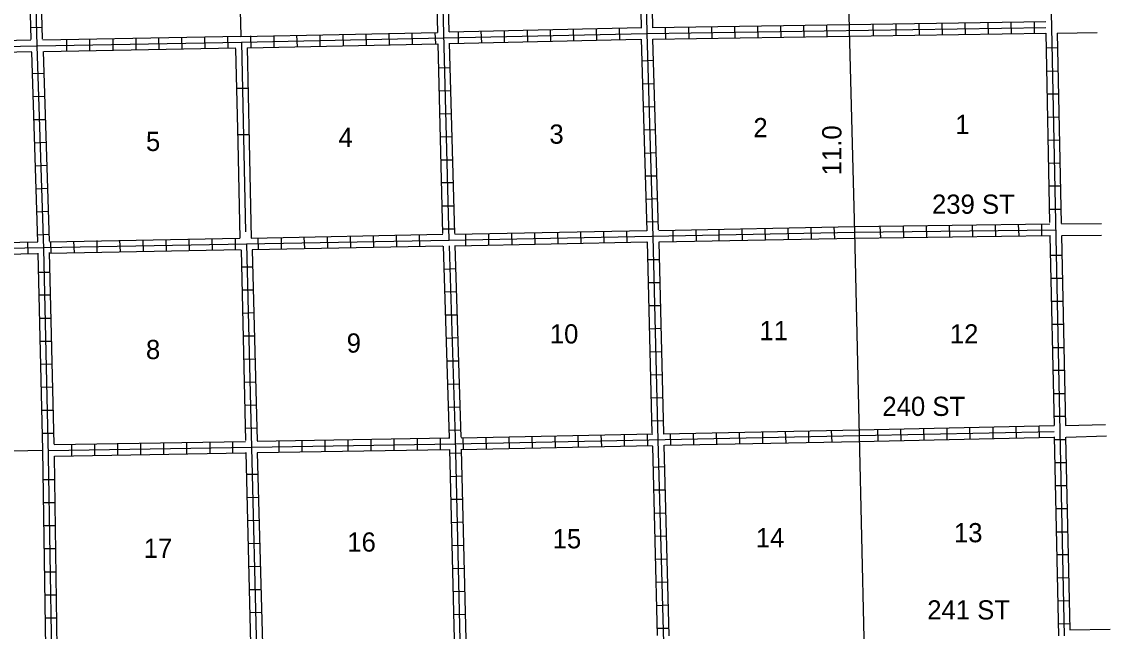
# Model space of a CAD drawing. Extents: x 1826985 to 2172499, y 15894647 to 16271025.
# Drawn here: x 2042987 to 2071332, y 15948809 to 15964673 of the extents above; entities that cross this region are included whole.
import ezdxf

# ---------------------------------------------------------------- set-up
doc = ezdxf.new("R2010")
doc.units = 0
for name, color, linetype in [('L10', 7, 'Continuous'), ('L13', 7, 'Continuous'), ('L14', 7, 'Continuous'), ('L28', 7, 'Continuous'), ('L3', 7, 'Continuous'), ('L30', 7, 'Continuous'), ('L51', 7, 'Continuous'), ('L8', 7, 'Continuous'), ('L9', 7, 'Continuous')]:
    doc.layers.add(name, color=color, linetype=linetype)

msp = doc.modelspace()

# ---------------------------------------------------------------- linework, layer by layer
at = {"layer": 'L10'}
for p, q in [((2048910, 15961528), (2048964, 15959044)), ((2048611, 15961527), (2048669, 15959044))]:
    msp.add_line(p, q, dxfattribs=at)
at = {"layer": 'L13'}
for p, q in [((2048563, 15969294), (2048695, 15964295)), ((2038494, 15953407), (2043532, 15953518))]:
    msp.add_line(p, q, dxfattribs=at)
at = {"layer": 'L3'}
for points in [[(2064077, 15986902), (2064098, 15985619), (2064204, 15980333), (2064315, 15975032), (2064420, 15969757), (2064531, 15964467), (2064674, 15959192), (2064795, 15953901)], [(2064795, 15953901), (2064911, 15948627), (2065027, 15943336), (2065086, 15938098), (2065122, 15936351)]]:
    msp.add_lwpolyline(points, dxfattribs=at)
at = {"layer": 'L51'}
for p, q in [((2069954, 15964377), (2070988, 15964398)), ((2070064, 15959409), (2071105, 15959419)), ((2070080, 15959108), (2071105, 15959118)), ((2070165, 15954160), (2071210, 15954192)), ((2070181, 15953859), (2071231, 15953891)), ((2070281, 15948843), (2071332, 15948859))]:
    msp.add_line(p, q, dxfattribs=at)
at = {"layer": 'L8'}
for p, q in [((2068164, 15964351), (2068153, 15964652)), ((2068760, 15964361), (2068755, 15964657)), ((2069362, 15964367), (2069357, 15964668)), ((2043222, 15964525), (2043523, 15964536)), ((2052562, 15964076), (2052556, 15964377)), ((2053164, 15964081), (2053153, 15964382)), ((2053766, 15964103), (2053755, 15964398)), ((2054362, 15964108), (2054357, 15964409)), ((2054964, 15964124), (2054953, 15964425)), ((2055561, 15964145), (2055555, 15964440)), ((2056163, 15964150), (2056157, 15964451)), ((2056764, 15964166), (2056754, 15964467)), ((2057361, 15964176), (2057356, 15964477)), ((2057963, 15964192), (2057952, 15964493)), ((2058565, 15964203), (2058554, 15964499)), ((2059763, 15964224), (2059753, 15964525)), ((2060365, 15964235), (2060355, 15964536)), ((2060962, 15964240), (2060957, 15964541)), ((2061564, 15964250), (2061553, 15964551)), ((2062160, 15964261), (2062155, 15964557)), ((2062762, 15964266), (2062757, 15964567)), ((2063364, 15964277), (2063354, 15964578)), ((2063961, 15964293), (2063956, 15964594)), ((2065165, 15964308), (2065154, 15964609)), ((2065761, 15964319), (2065756, 15964615)), ((2066363, 15964324), (2066353, 15964625)), ((2066965, 15964335), (2066955, 15964636)), ((2067562, 15964340), (2067556, 15964641)), ((2043565, 15964192), (2043565, 15964203)), ((2044161, 15963918), (2044161, 15964219)), ((2044763, 15963923), (2044763, 15964224)), ((2045365, 15963934), (2045365, 15964235)), ((2045962, 15963944), (2045962, 15964240)), ((2046564, 15963960), (2046553, 15964261)), ((2047166, 15963965), (2047155, 15964266)), ((2047762, 15963976), (2047757, 15964277)), ((2048364, 15963986), (2048354, 15964282)), ((2048961, 15964002), (2048956, 15964303)), ((2049563, 15964008), (2049557, 15964308)), ((2050165, 15964023), (2050154, 15964324)), ((2050761, 15964034), (2050756, 15964335)), ((2051363, 15964050), (2051353, 15964351)), ((2051965, 15964060), (2051955, 15964361)), ((2069663, 15963992), (2069964, 15964002)), ((2059140, 15963659), (2059436, 15963670)), ((2043264, 15963326), (2043565, 15963332)), ((2053845, 15963474), (2054146, 15963485)), ((2069679, 15963390), (2069980, 15963400)), ((2059156, 15963057), (2059457, 15963068)), ((2043280, 15962724), (2043581, 15962735)), ((2053861, 15962878), (2054162, 15962883)), ((2069690, 15962793), (2069985, 15962798)), ((2059172, 15962460), (2059473, 15962466)), ((2043306, 15962128), (2043607, 15962133)), ((2053882, 15962276), (2054177, 15962286)), ((2069705, 15962191), (2070006, 15962202)), ((2059188, 15961859), (2059489, 15961869)), ((2043322, 15961526), (2043623, 15961536)), ((2053898, 15961674), (2054198, 15961684)), ((2069711, 15961595), (2070012, 15961600)), ((2059204, 15961257), (2059505, 15961267)), ((2053913, 15961082), (2054214, 15961082)), ((2069732, 15960993), (2070027, 15961003)), ((2043338, 15960924), (2043639, 15960940)), ((2053924, 15960486), (2054220, 15960486)), ((2059220, 15960660), (2059521, 15960665)), ((2069737, 15960401), (2070038, 15960401)), ((2043364, 15960327), (2043665, 15960343)), ((2053940, 15959884), (2054241, 15959884)), ((2059235, 15960058), (2059536, 15960069)), ((2043380, 15959725), (2043681, 15959741)), ((2069753, 15959799), (2070054, 15959799)), ((2053956, 15959282), (2054257, 15959282)), ((2059262, 15959461), (2059563, 15959477)), ((2060555, 15958965), (2060545, 15959266)), ((2061152, 15958976), (2061147, 15959277)), ((2061754, 15958986), (2061749, 15959282)), ((2062356, 15959002), (2062345, 15959303)), ((2062952, 15959007), (2062947, 15959308)), ((2063554, 15959018), (2063544, 15959319)), ((2064156, 15959034), (2064146, 15959335)), ((2065355, 15959050), (2065344, 15959350)), ((2065957, 15959060), (2065946, 15959361)), ((2066553, 15959065), (2066548, 15959366)), ((2067155, 15959076), (2067145, 15959377)), ((2067752, 15959086), (2067747, 15959382)), ((2068354, 15959092), (2068348, 15959393)), ((2068956, 15959102), (2068945, 15959398)), ((2069552, 15959102), (2069547, 15959398)), ((2043406, 15959123), (2043707, 15959145)), ((2045555, 15958685), (2045545, 15958986)), ((2046157, 15958690), (2046147, 15958991)), ((2046754, 15958701), (2046749, 15959002)), ((2047356, 15958717), (2047345, 15959018)), ((2047952, 15958727), (2047947, 15959023)), ((2048554, 15958733), (2048549, 15959034)), ((2049156, 15958749), (2049146, 15959050)), ((2049753, 15958759), (2049748, 15959060)), ((2050355, 15958770), (2050344, 15959065)), ((2050957, 15958786), (2050946, 15959086)), ((2051553, 15958791), (2051548, 15959092)), ((2052155, 15958807), (2052145, 15959108)), ((2052757, 15958817), (2052747, 15959118)), ((2053354, 15958828), (2053348, 15959123)), ((2054552, 15958849), (2054547, 15959150)), ((2055154, 15958859), (2055149, 15959160)), ((2055756, 15958875), (2055745, 15959176)), ((2056353, 15958886), (2056347, 15959182)), ((2056955, 15958891), (2056944, 15959192)), ((2057556, 15958907), (2057546, 15959208)), ((2058153, 15958918), (2058148, 15959218)), ((2058755, 15958933), (2058744, 15959234)), ((2059954, 15958949), (2059948, 15959250)), ((2043153, 15958643), (2043148, 15958944)), ((2043755, 15958648), (2043744, 15958949)), ((2044357, 15958659), (2044346, 15958960)), ((2044953, 15958675), (2044948, 15958976)), ((2059288, 15958485), (2059589, 15958485)), ((2069779, 15958601), (2070080, 15958601)), ((2043428, 15958157), (2043729, 15958157)), ((2048707, 15958294), (2049003, 15958294)), ((2053982, 15958236), (2054278, 15958252)), ((2059304, 15957883), (2059605, 15957883)), ((2069790, 15957999), (2070086, 15957999)), ((2043438, 15957561), (2043739, 15957561)), ((2048723, 15957693), (2049019, 15957693)), ((2054003, 15957640), (2054304, 15957650)), ((2059315, 15957286), (2059610, 15957291)), ((2069806, 15957402), (2070107, 15957402)), ((2048729, 15957091), (2049030, 15957101)), ((2054019, 15957043), (2054320, 15957048)), ((2043454, 15956959), (2043755, 15956959)), ((2069811, 15956800), (2070112, 15956800)), ((2048744, 15956494), (2049045, 15956499)), ((2054040, 15956441), (2054336, 15956452)), ((2059330, 15956684), (2059631, 15956695)), ((2043470, 15956357), (2043771, 15956357)), ((2069827, 15956198), (2070128, 15956198)), ((2048766, 15955892), (2049061, 15955903)), ((2059346, 15956082), (2059647, 15956093)), ((2043480, 15955760), (2043781, 15955765)), ((2054056, 15955845), (2054357, 15955850)), ((2069837, 15955602), (2070138, 15955602)), ((2048781, 15955290), (2049082, 15955301)), ((2059362, 15955485), (2059663, 15955491)), ((2043496, 15955158), (2043797, 15955169)), ((2054082, 15955243), (2054378, 15955248)), ((2059378, 15954884), (2059679, 15954894)), ((2069853, 15955000), (2070154, 15955000)), ((2043512, 15954562), (2043813, 15954567)), ((2048797, 15954693), (2049098, 15954699)), ((2054098, 15954641), (2054394, 15954651)), ((2059389, 15954282), (2059690, 15954292)), ((2069864, 15954403), (2070165, 15954403)), ((2043523, 15953960), (2043824, 15953965)), ((2048802, 15954092), (2049103, 15954102)), ((2054114, 15954044), (2054415, 15954049)), ((2056289, 15953585), (2056279, 15953886)), ((2056886, 15953590), (2056881, 15953891)), ((2057488, 15953611), (2057477, 15953907)), ((2058090, 15953616), (2058079, 15953917)), ((2058686, 15953627), (2058681, 15953928)), ((2059288, 15953643), (2059278, 15953944)), ((2059890, 15953648), (2059880, 15953949)), ((2060487, 15953669), (2060482, 15953965)), ((2061089, 15953674), (2061078, 15953975)), ((2061685, 15953690), (2061680, 15953991)), ((2062287, 15953701), (2062282, 15954002)), ((2062889, 15953711), (2062879, 15954007)), ((2063486, 15953727), (2063480, 15954023)), ((2064088, 15953733), (2064077, 15954033)), ((2065286, 15953759), (2065281, 15954060)), ((2065888, 15953775), (2065878, 15954076)), ((2066490, 15953785), (2066479, 15954086)), ((2067087, 15953801), (2067081, 15954102)), ((2067688, 15953806), (2067678, 15954107)), ((2068285, 15953828), (2068280, 15954123)), ((2068887, 15953833), (2068882, 15954134)), ((2069489, 15953849), (2069478, 15954150)), ((2044288, 15953373), (2044288, 15953674)), ((2044890, 15953384), (2044890, 15953685)), ((2045487, 15953400), (2045487, 15953701)), ((2046089, 15953410), (2046089, 15953711)), ((2046691, 15953416), (2046691, 15953717)), ((2047287, 15953426), (2047287, 15953727)), ((2047889, 15953432), (2047889, 15953733)), ((2048486, 15953453), (2048486, 15953748)), ((2049689, 15953469), (2049689, 15953769)), ((2050286, 15953474), (2050286, 15953775)), ((2050888, 15953484), (2050888, 15953785)), ((2051490, 15953490), (2051490, 15953791)), ((2052087, 15953511), (2052087, 15953806)), ((2052688, 15953516), (2052688, 15953817)), ((2053290, 15953527), (2053290, 15953828)), ((2053887, 15953532), (2053887, 15953833)), ((2054489, 15953553), (2054478, 15953849)), ((2055086, 15953558), (2055080, 15953859)), ((2055687, 15953569), (2055682, 15953870)), ((2069880, 15953801), (2070181, 15953801)), ((2054130, 15953442), (2054431, 15953453)), ((2059420, 15953083), (2059721, 15953094)), ((2069890, 15953199), (2070186, 15953199)), ((2043549, 15952761), (2043845, 15952761)), ((2048839, 15952893), (2049140, 15952898)), ((2054146, 15952840), (2054447, 15952851)), ((2059436, 15952486), (2059737, 15952492)), ((2069895, 15952603), (2070196, 15952603)), ((2048855, 15952291), (2049156, 15952302)), ((2054162, 15952244), (2054462, 15952249)), ((2043554, 15952159), (2043855, 15952159)), ((2069911, 15952001), (2070212, 15952001)), ((2048871, 15951694), (2049172, 15951700)), ((2054172, 15951642), (2054473, 15951652)), ((2059457, 15951884), (2059753, 15951890)), ((2043565, 15951557), (2043866, 15951557)), ((2069922, 15951399), (2070223, 15951399)), ((2048887, 15951092), (2049188, 15951103)), ((2054188, 15951040), (2054489, 15951050)), ((2059473, 15951283), (2059769, 15951293)), ((2043570, 15950960), (2043871, 15950960)), ((2069938, 15950802), (2070239, 15950802)), ((2048898, 15950491), (2049198, 15950501)), ((2059489, 15950686), (2059790, 15950691)), ((2043581, 15950359), (2043882, 15950359)), ((2054204, 15950443), (2054505, 15950448)), ((2069948, 15950200), (2070244, 15950211)), ((2059505, 15950084), (2059806, 15950095)), ((2043586, 15949757), (2043887, 15949757)), ((2048913, 15949894), (2049214, 15949899)), ((2054214, 15949841), (2054515, 15949852)), ((2059521, 15949482), (2059822, 15949493)), ((2069964, 15949598), (2070265, 15949609)), ((2043597, 15949160), (2043898, 15949160)), ((2048929, 15949292), (2049230, 15949303)), ((2054230, 15949244), (2054531, 15949250)), ((2059536, 15948885), (2059837, 15948891)), ((2069969, 15949002), (2070270, 15949007))]:
    msp.add_line(p, q, dxfattribs=at)
for points in [[(2069220, 15990994), (2069336, 15985666), (2069563, 15975148), (2069806, 15964525), (2070022, 15954007), (2070128, 15948690)], [(2054114, 15958991), (2053845, 15969420), (2053766, 15974826), (2053565, 15985423), (2053396, 15990476)], [(2058702, 15990661), (2058829, 15985566), (2059056, 15974958), (2059262, 15964367), (2059420, 15959086)], [(2043565, 15958759), (2043391, 15964050), (2043248, 15969340), (2043164, 15974636), (2042995, 15982176), (2042921, 15985186), (2042836, 15990323)], [(2059014, 15969467), (2059114, 15964525)], [(2059315, 15969478), (2059415, 15964536)], [(2043232, 15964208), (2043106, 15969182)], [(2043528, 15964219), (2043396, 15969193)], [(2053824, 15964398), (2053697, 15969409)], [(2054119, 15964409), (2053998, 15969420)], [(2059404, 15964520), (2069653, 15964678)], [(2038164, 15963944), (2043391, 15964050), (2048707, 15964145), (2059262, 15964367), (2069653, 15964525)], [(2048695, 15964289), (2053813, 15964398)], [(2054114, 15964409), (2059130, 15964520)], [(2059420, 15964219), (2069653, 15964377)], [(2069653, 15964377), (2069753, 15959451)], [(2069954, 15964377), (2070054, 15959419)], [(2038306, 15964092), (2043222, 15964203)], [(2043538, 15964203), (2048695, 15964295)], [(2048855, 15963992), (2053824, 15964103)], [(2053956, 15959160), (2053829, 15964103)], [(2054130, 15964108), (2059103, 15964219)], [(2054262, 15959160), (2054130, 15964118)], [(2059119, 15964219), (2059262, 15959234)], [(2059415, 15964224), (2059563, 15959261)], [(2038172, 15963787), (2043253, 15963902)], [(2043406, 15958949), (2043248, 15963886)], [(2043707, 15958960), (2043549, 15963902)], [(2043565, 15963902), (2048565, 15963992)], [(2032958, 15958617), (2038253, 15958701), (2048839, 15958891), (2054114, 15958991), (2064674, 15959192), (2069911, 15959261)], [(2059573, 15959240), (2064674, 15959340), (2069763, 15959409)], [(2043707, 15958949), (2048669, 15959044)], [(2048964, 15959044), (2053956, 15959145)], [(2054262, 15959145), (2059262, 15959240)], [(2059420, 15959086), (2059552, 15953785), (2059695, 15948511), (2059795, 15943236), (2059848, 15937966), (2059922, 15932824)], [(2059573, 15958944), (2064674, 15959044), (2069779, 15959108)], [(2069763, 15959092), (2069869, 15954160)], [(2070064, 15959108), (2070170, 15954160)], [(2038257, 15958846), (2043406, 15958944)], [(2044024, 15932750), (2043887, 15937708), (2043839, 15941182), (2043871, 15942940), (2043766, 15948225), (2043686, 15953368), (2043565, 15958759)], [(2043713, 15958648), (2048697, 15958743)], [(2048697, 15958727), (2048813, 15953775)], [(2048839, 15958891), (2048971, 15953590), (2049103, 15948315), (2049146, 15945707), (2049177, 15943067), (2049188, 15942127), (2049172, 15940543), (2049230, 15937792), (2049299, 15932839), (2049695, 15932127)], [(2048987, 15958743), (2053956, 15958844)], [(2048987, 15958733), (2049114, 15953769)], [(2053961, 15958833), (2054119, 15953843), (2054119, 15953828)], [(2054114, 15958844), (2054272, 15953843), (2054394, 15948574), (2054436, 15945765), (2054462, 15943151), (2054515, 15937919), (2054605, 15932644)], [(2054262, 15958849), (2054420, 15953859)], [(2054278, 15958844), (2059262, 15958944)], [(2059272, 15958944), (2059394, 15953960)], [(2059573, 15958933), (2059695, 15953960)], [(2038412, 15958548), (2043412, 15958643)], [(2043532, 15953518), (2043412, 15958648)], [(2043829, 15953674), (2043713, 15958669)], [(2059690, 15953949), (2064795, 15954049), (2069869, 15954160)], [(2043686, 15953516), (2054272, 15953690), (2064795, 15953901), (2069869, 15954007)], [(2054431, 15953843), (2059420, 15953944)], [(2043829, 15953669), (2048813, 15953748)], [(2049119, 15953759), (2054103, 15953843)], [(2054420, 15953542), (2059415, 15953643)], [(2059415, 15953627), (2059536, 15948701)], [(2059705, 15953648), (2059837, 15948685)], [(2059721, 15953648), (2064795, 15953748), (2069869, 15953859)], [(2069869, 15953870), (2069984, 15948693)], [(2070170, 15953859), (2070281, 15948843)], [(2043612, 15948384), (2043536, 15953519)], [(2043839, 15953368), (2048802, 15953453)], [(2043913, 15948368), (2043839, 15953368)], [(2048824, 15953458), (2048945, 15948484)], [(2049119, 15953458), (2054114, 15953542)], [(2049119, 15953453), (2049257, 15948474)], [(2054130, 15953542), (2054246, 15948600)], [(2054431, 15953542), (2054547, 15948590)]]:
    msp.add_lwpolyline(points, dxfattribs=at)
at = {"layer": 'L9'}
for p, q in [((2048707, 15964145), (2048813, 15959203)), ((2048554, 15963965), (2048611, 15961527)), ((2048855, 15963992), (2048910, 15961528)), ((2048581, 15962941), (2048882, 15962941)), ((2048607, 15961742), (2048903, 15961742))]:
    msp.add_line(p, q, dxfattribs=at)

# ---------------------------------------------------------------- texts
at = {"layer": 'L14'}
for s, p in [('2', (2062039, 15961668)), ('1', (2067298, 15961753)), ('4', (2051236, 15961415)), ('3', (2056728, 15961499)), ('5', (2046221, 15961309)), ('10', (2056738, 15956299)), ('11', (2062197, 15956383)), ('12', (2067155, 15956299)), ('9', (2051448, 15956061)), ('8', (2046221, 15955892)), ('13', (2067261, 15951124)), ('16', (2051464, 15950881)), ('15', (2056812, 15950966)), ('14', (2062102, 15950992)), ('17', (2046163, 15950718))]:
    msp.add_text(s, height=500, rotation=360, dxfattribs=at).set_placement(p)
at = {"layer": 'L28'}
msp.add_text('11.0', height=500, rotation=90, dxfattribs=at).set_placement((2064331, 15960676))
at = {"layer": 'L30'}
for s, p in [('239 ST', (2066690, 15959675)), ('240 ST', (2065398, 15954413)), ('241 ST', (2066566, 15949114))]:
    msp.add_text(s, height=500, rotation=360, dxfattribs=at).set_placement(p)

doc.saveas('drawing.dxf')
